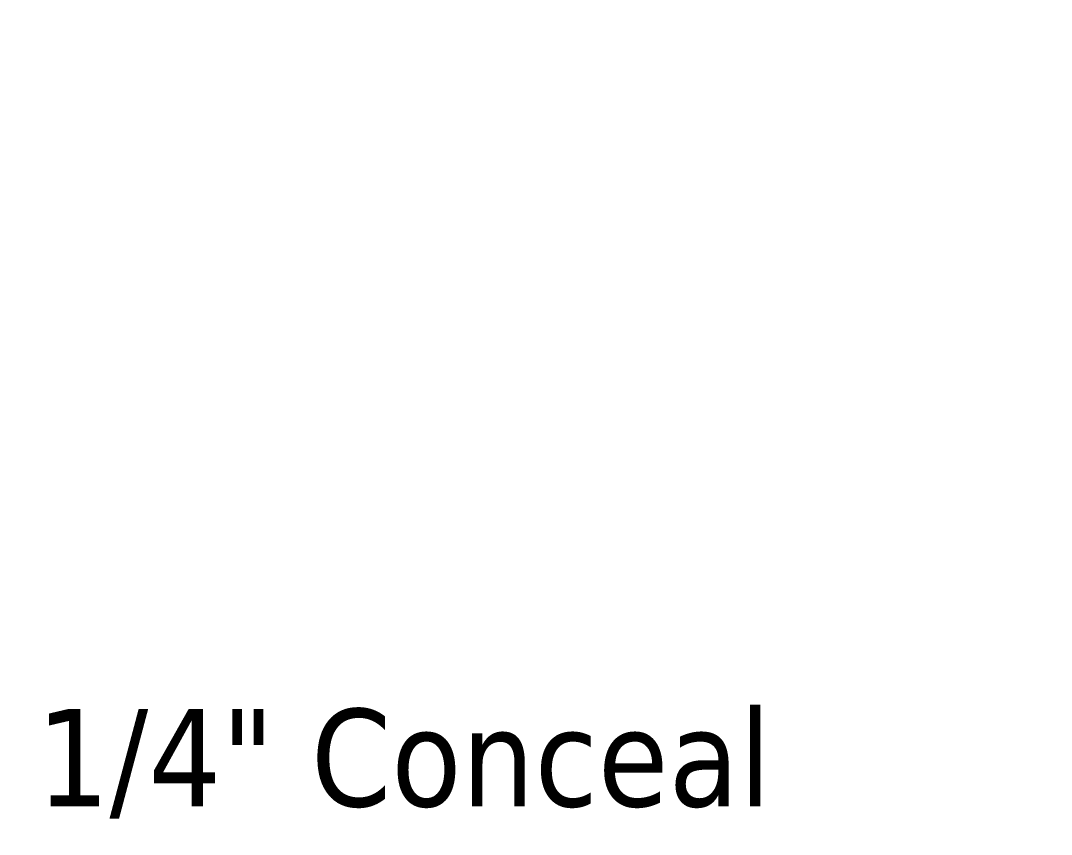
# Model space of a CAD drawing. Header units: millimetres. Extents: x 189 to 1666, y 327 to 1363.
# Drawn here: x 608.9 to 677.9, y 787.2 to 841.7 of the extents above; entities that cross this region are included whole.
import ezdxf

# ---------------------------------------------------------------- set-up
doc = ezdxf.new("R2010")
doc.units = ezdxf.units.MM
doc.layers.add('尺寸標注', color=1, linetype='Continuous', lineweight=30)
doc.styles.add('DIM', font='txt.shx', dxfattribs={"width": 0.7, "bigfont": 'chineset.shx'})
doc.styles.get("Standard").update_dxf_attribs({"font": 'arial.ttf'})
doc.dimstyles.new('mm+in(开孔纸尺寸)', dxfattribs={"dimscale": 3, "dimtxt": 5, "dimasz": 5.2, "dimexe": 1.25, "dimexo": 0.625, "dimgap": 2, "dimtad": 1, "dimtxsty": 'DIM', "dimcen": 0, "dimclrd": 256, "dimclre": 256, "dimclrt": 3, "dimadec": 0, "dimazin": 0, "dimtfac": 1, "dimtmove": 0, "dimatfit": 1, "dimfxl": 1, "dimlwd": -1, "dimarcsym": 0})

# ---------------------------------------------------------------- blocks, each defined once
blk = doc.blocks.new('*D27')
at = {"layer": 'Defpoints', "color": 0}
for p in [(585.622, 877.481), (917.422, 718.311), (917.422, 627.281)]:
    blk.add_point(p, dxfattribs=at)
at = {"layer": '尺寸標注', "lineweight": -2}
for p, q in [((585.622, 875.606), (585.622, 623.531)), ((917.422, 716.436), (917.422, 623.531))]:
    blk.add_line(p, q, dxfattribs=at)
at = {"layer": '尺寸標注'}
blk.add_line((601.222, 627.281), (901.822, 627.281), dxfattribs=at)
for points in [[(601.222, 629.881), (601.222, 624.681), (585.622, 627.281)], [(901.822, 624.681), (901.822, 629.881), (917.422, 627.281)]]:
    blk.add_solid(points, dxfattribs=at)
at = {"layer": '尺寸標注', "color": 3, "insert": (751.522, 642.031), "char_height": 15, "attachment_point": 5, "style": 'DIM'}
blk.add_mtext('331,8mm [13 1/16"]', dxfattribs=at)

msp = doc.modelspace()

# ---------------------------------------------------------------- texts
at = {"layer": '尺寸標注', "char_height": 6.53247, "attachment_point": 1}
for s, insert, width in [('{\\fTahoma|b0|i0|c163|p34; }', (611.93, 808.135), 57.18485), ('{\\fTahoma|b0|i0|c163|p34; }', (611.867, 798.336), 59.74783), ('{\\fTahoma|b0|i0|c163|p34;1/4" Conceal}', (609.905, 795.612), 53.62187)]:
    msp.add_mtext(s, dxfattribs=dict(at, insert=insert, width=width))

# ---------------------------------------------------------------- dimensions: what is measured, and where the dimension line sits
at = {"layer": '尺寸標注'}
dim = msp.add_linear_dim(base=(917.422, 627.281), p1=(585.622, 877.481), p2=(917.422, 718.311), dimstyle='mm+in(开孔纸尺寸)', override={"dimpost": 'mm', "dimtofl": 0}, dxfattribs=at)
dim.commit()
dim.dimension.update_dxf_attribs({"geometry": '*D27', "text_midpoint": (751.522, 642.031)})

doc.saveas('drawing.dxf')
